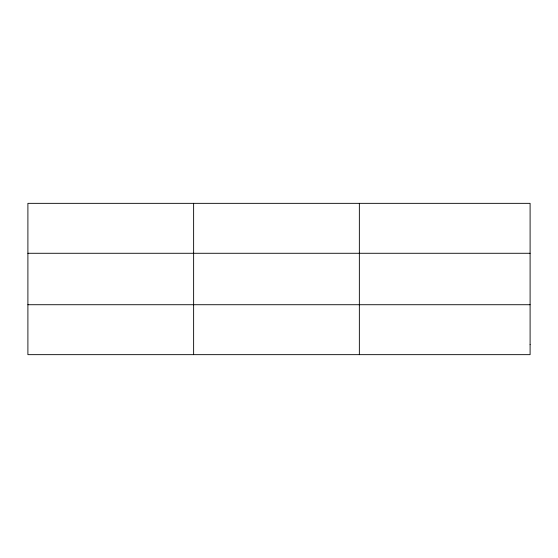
<?xml version="1.0" encoding="UTF-8"?>
<svg xmlns="http://www.w3.org/2000/svg" width="558" height="558" viewBox="0 0 558 558"><rect width="100%" height="100%" fill="white"/><g stroke="black" fill="none" stroke-linecap="round" stroke-linejoin="round"><path stroke-width="0.84" d="M193.626 354.658L193.626 203.342M359.352 354.658L359.352 203.342M27.9 253.276L530.1 253.276M27.9 304.724L530.1 304.724M530.1 344.67L530.1 354.658L27.9 354.658L27.9 203.342L530.1 203.342L530.1 344.67"/></g></svg>
